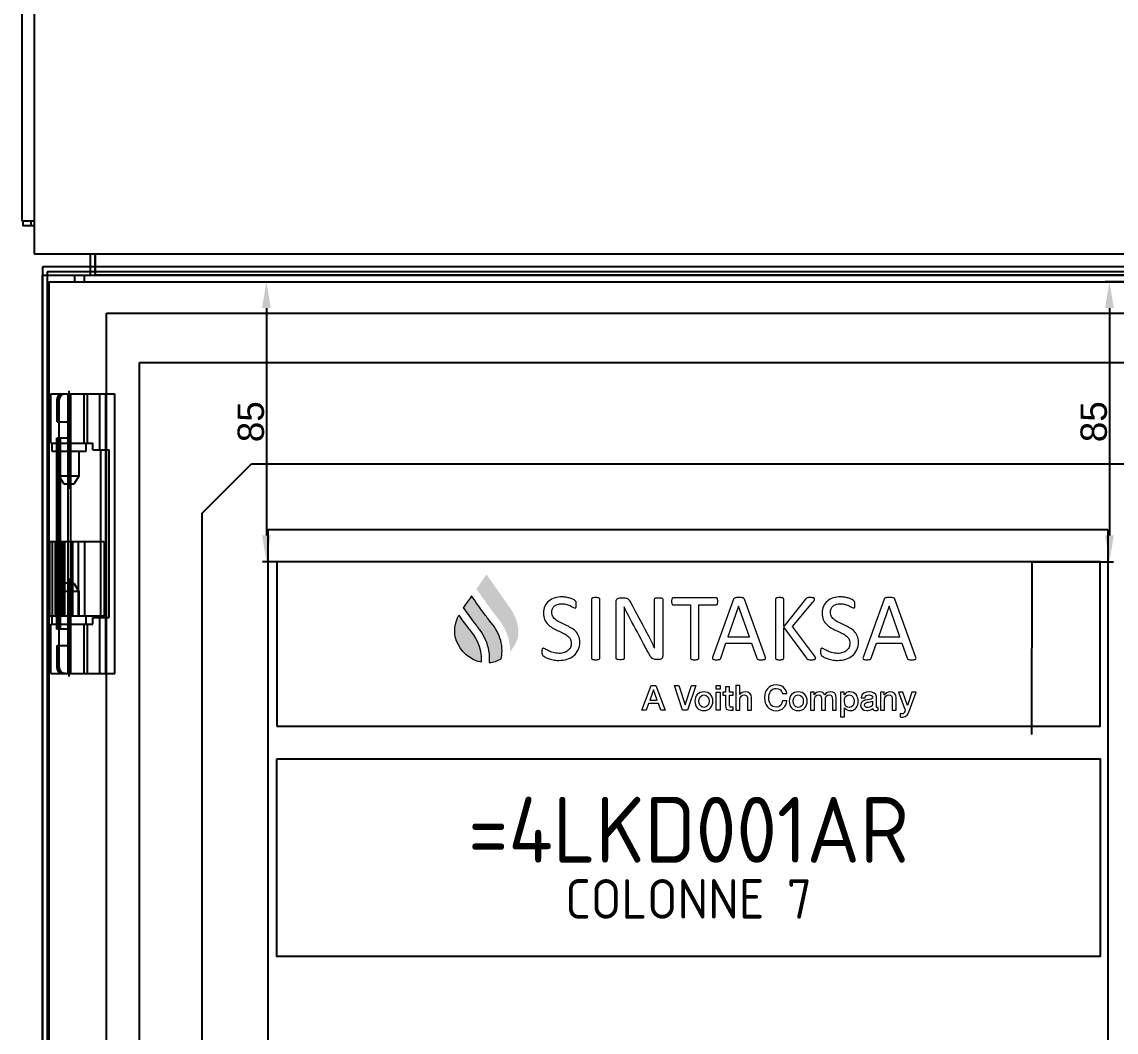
# Model space of a CAD drawing. Header units: millimetres. Extents: x 0 to 69574, y -5 to 41746.
# Drawn here: x 33973.3 to 34305.6, y 12531.6 to 12838.4 of the extents above; entities that cross this region are included whole.
import ezdxf

# ---------------------------------------------------------------- set-up
doc = ezdxf.new("R2010")
doc.units = ezdxf.units.MM
doc.set_wipeout_variables(frame=1)
doc.layers.add('! NO PLOT !', color=7, linetype='Continuous', true_color=0xff75dd, plot=False)
for name, color, linetype in [('000-PI-ORMAR', 2, 'Continuous'), ('AUT_7', 7, 'Continuous'), ('Layer 1', 7, 'Continuous')]:
    doc.layers.add(name, color=color, linetype=linetype)
doc.styles.add('PI0', font='isocpeur.ttf', dxfattribs={"width": 0.9})
doc.styles.get("Standard").update_dxf_attribs({"font": 'arial.ttf'})
doc.dimstyles.new('ISO-25-lb', dxfattribs={"dimtxt": 8, "dimasz": 8, "dimexe": 1.25, "dimexo": 0.625, "dimtad": 1, "dimtxsty": 'Standard', "dimcen": 5, "dimadec": 0, "dimazin": 0, "dimtfac": 1, "dimtmove": 0, "dimatfit": 3, "dimfxl": 1, "dimarcsym": 0})

# ---------------------------------------------------------------- blocks, each defined once
blk = doc.blocks.new('*D1210')
at = {"layer": '! NO PLOT !', "color": 0, "linetype": 'Continuous', "lineweight": -2, "ltscale": 0.25, "transparency": 16777216}
for p, q in [((34353.93, 12759.47), (34302.27, 12759.47)), ((34303.52, 12751.47), (34303.52, 12682.47)), ((34280.18, 12674.47), (34304.77, 12674.47))]:
    blk.add_line(p, q, dxfattribs=at)
at = {"layer": '! NO PLOT !', "color": 0, "ltscale": 0.25, "transparency": 16777216}
for points in [[(34302.19, 12751.47), (34304.86, 12751.47), (34303.52, 12759.47)], [(34302.19, 12682.47), (34304.86, 12682.47), (34303.52, 12674.47)]]:
    blk.add_solid(points, dxfattribs=at)
at = {"layer": 'Defpoints', "color": 0, "ltscale": 0.25, "transparency": 16777216}
for p in [(34354.56, 12759.47), (34279.56, 12674.47), (34303.52, 12674.47)]:
    blk.add_point(p, dxfattribs=at)
at = {"layer": '! NO PLOT !', "color": 0, "lineweight": 25, "ltscale": 0.25, "transparency": 16777216, "insert": (34298.81, 12716.97), "char_height": 8, "attachment_point": 5, "rotation": 90}
blk.add_mtext('85', dxfattribs=at)
blk = doc.blocks.new('*D1211')
at = {"layer": '! NO PLOT !', "color": 0, "linetype": 'Continuous', "lineweight": -2, "ltscale": 0.25, "transparency": 16777216}
for p, q in [((33997.18, 12759.47), (34048.85, 12759.47)), ((34047.6, 12751.47), (34047.6, 12682.47)), ((34070.93, 12674.47), (34046.35, 12674.47))]:
    blk.add_line(p, q, dxfattribs=at)
at = {"layer": '! NO PLOT !', "color": 0, "ltscale": 0.25, "transparency": 16777216}
for points in [[(34046.26, 12751.47), (34048.93, 12751.47), (34047.6, 12759.47)], [(34046.26, 12682.47), (34048.93, 12682.47), (34047.6, 12674.47)]]:
    blk.add_solid(points, dxfattribs=at)
at = {"layer": 'Defpoints', "color": 0, "ltscale": 0.25, "transparency": 16777216}
for p in [(33996.56, 12759.47), (34047.6, 12674.47), (34071.56, 12674.47)]:
    blk.add_point(p, dxfattribs=at)
at = {"layer": '! NO PLOT !', "color": 0, "lineweight": 25, "ltscale": 0.25, "transparency": 16777216, "insert": (34042.89, 12716.97), "char_height": 8, "attachment_point": 5, "rotation": 90}
blk.add_mtext('85', dxfattribs=at)
blk = doc.blocks.new('800mm krov_1')
at = {"layer": '000-PI-ORMAR'}
for p, q in [((42672.63, 9027.28), (42672.63, 8740.28)), ((42668.88, 9017.28), (42668.88, 8750.28)), ((42668.88, 8750.28), (42672.63, 8750.28)), ((42669.13, 8750.28), (42669.13, 8748.78)), ((42672.63, 8748.78), (42669.13, 8748.78)), ((42671.63, 8750.28), (42671.63, 8748.78)), ((42672.63, 8740.28), (43464.63, 8740.28)), ((42689.63, 8740.28), (42689.63, 8733.78)), ((42691.13, 8734.28), (42691.13, 8740.28)), ((42691.13, 8740.28), (42691.13, 8733.78)), ((42689.63, 8733.78), (42691.13, 8733.78)), ((43424.13, 8733.78), (42691.13, 8733.78))]:
    blk.add_line(p, q, dxfattribs=at)

msp = doc.modelspace()

# ---------------------------------------------------------------- linework, layer by layer
at = {"layer": '000-PI-ORMAR'}
for p, q in [((33991.821, 12763.973), (33979.571, 12763.973)), ((34359.321, 12763.973), (33991.821, 12763.973))]:
    msp.add_line(p, q, dxfattribs=at)

# ---------------------------------------------------------------- wipeouts: each hides what was drawn before it
msp.add_wipeout([(33977.099, 13054.973), (34769.099, 13054.973), (34769.099, 12767.973), (33977.099, 12767.973)])
msp.add_wipeout([(33981.071, 12761.473), (34371.559, 12761.473), (34371.071, 10778.973), (33981.059, 10776.973)]).dxf.layer = '000-PI-ORMAR'

# ---------------------------------------------------------------- next in the draw order: hatches: boundary and pattern name
at = {"true_color": 0x0063af}
h = msp.add_hatch(color=144, dxfattribs=at)
h.dxf.hatch_style = 1
h.paths.add_polyline_path([(34117.211, 12666.634), (34114.402, 12670.584, 0.0001639), (34111.346, 12666.202, 0.3444458), (34111.335, 12666.177, 0.0001087), (34112.144, 12665.051, 0.0062703), (34116.527, 12658.989, 0.0087089), (34117.25, 12658.057, -0.0195732), (34118.669, 12656.186, -0.0588841), (34120.595, 12652.625, -0.1007765), (34121.551, 12647.186, 0.0805623), (34123.619, 12650.468, 0.0737065), (34124.078, 12652.37, 0.055392), (34124.041, 12654.299, 0.070345), (34123.064, 12657.768, 0.03122), (34122.291, 12659.283), (34122.058, 12659.649, 0.0016872)])
h = msp.add_hatch(color=144, dxfattribs=at)
h.dxf.hatch_style = 1
h.paths.add_polyline_path([(34115.205, 12643.821, 0.1104096), (34118.855, 12644.972), (34119.026, 12646.016, 0.1335801), (34118.229, 12651.993, 0.0533925), (34116.708, 12654.741, 0.0177841), (34115.811, 12655.95), (34115.408, 12656.458, -0.0112383), (34113.372, 12659.168, 0.0006132), (34109.856, 12664.058, 0.0677796), (34109.716, 12663.865, 0.0011834), (34107.361, 12660.472, 0.0478512), (34107.461, 12660.327, 0.0008429), (34108.897, 12658.33, 0.0066904), (34110.439, 12656.241, -0.0062584), (34112.408, 12653.658, -0.0459109), (34114.021, 12650.814, -0.1290323)])
h = msp.add_hatch(color=144, dxfattribs=at)
h.dxf.hatch_style = 1
edge = h.paths.add_edge_path()
edge.add_spline(control_points=[(34105.307, 12650.305), (34106.645, 12647.276), (34109.339, 12644.592), (34112.769, 12643.94)], knot_values=[3, 3, 3, 3, 4, 4, 4, 4], degree=3, periodic=0)
edge.add_spline(control_points=[(34112.769, 12643.94), (34113.234, 12648.817), (34110.598, 12652.13), (34109.114, 12653.981)], knot_values=[4, 4, 4, 4, 5, 5, 5, 5], degree=3, periodic=0)
edge.add_spline(control_points=[(34109.114, 12653.981), (34109.114, 12653.981), (34108.922, 12654.222), (34108.922, 12654.222)], knot_values=[0.00001, 0.00001, 0.00001, 0.00001, 1, 1, 1, 1], degree=3, periodic=0)
edge.add_spline(control_points=[(34108.922, 12654.222), (34108.239, 12655.081), (34107.203, 12656.511), (34105.99, 12658.201)], knot_values=[1, 1, 1, 1, 2, 2, 2, 2], degree=3, periodic=0)
edge.add_spline(control_points=[(34105.99, 12658.201), (34105.03, 12656.179), (34104.116, 12652.993), (34105.307, 12650.305)], knot_values=[2, 2, 2, 2, 3, 3, 3, 3], degree=3, periodic=0)

# ---------------------------------------------------------------- next in the draw order: linework, layer by layer
at = {"layer": '! NO PLOT !'}
for p, q in [((33999.059, 12749.973), (34352.059, 12749.973)), ((33999.059, 10788.473), (33999.059, 12749.973)), ((34009.059, 12734.973), (34342.059, 12734.973)), ((34009.059, 10803.473), (34009.059, 12734.973)), ((34028.059, 12689.223), (34043.059, 12704.223)), ((34043.059, 12704.223), (34308.059, 12704.223)), ((34028.059, 10849.223), (34028.059, 12689.223)), ((34048.059, 12684.223), (34048.059, 10854.223)), ((34048.059, 12684.223), (34303.059, 12684.223)), ((34303.059, 12684.223), (34303.059, 10854.223))]:
    msp.add_line(p, q, dxfattribs=at)
at = {"layer": '! NO PLOT !', "ltscale": 0.25}
msp.add_line((34279.94, 12674.473), (34279.844, 12621.962), dxfattribs=at)
msp.add_lwpolyline([(34050.749, 12624.553), (34300.749, 12624.553), (34300.749, 12674.473), (34050.749, 12674.473)], close=True)
at = {"layer": '000-PI-ORMAR'}
for p, q in [((33979.571, 12763.973), (33979.571, 12761.473)), ((33979.559, 12761.473), (34371.559, 12761.473)), ((33979.559, 10776.973), (33979.559, 12761.473)), ((33979.559, 12761.473), (34371.559, 12761.473)), ((33979.559, 10776.973), (33979.559, 12761.473)), ((33979.571, 12761.473), (33979.571, 10776.973)), ((33981.071, 12762.473), (33981.071, 12761.473)), ((33991.821, 12762.473), (33981.071, 12762.473)), ((33981.071, 12761.473), (33981.071, 10776.973)), ((33989.309, 12761.473), (33989.309, 12759.473)), ((34359.321, 12762.473), (33991.821, 12762.473)), ((33992.309, 12759.473), (33992.309, 12761.473)), ((33981.559, 12759.473), (33981.559, 10778.973)), ((33981.559, 12759.473), (34369.559, 12759.473)), ((33982.116, 12710.473), (33982.116, 12725.473)), ((33982.116, 12725.473), (34001.558, 12725.473)), ((33987.447, 12640.473), (33987.447, 12725.473)), ((33987.666, 12696.623), (33987.666, 12726.323)), ((33987.666, 12710.473), (33987.666, 12725.473)), ((33988.194, 12640.473), (33988.194, 12725.473)), ((33992.302, 12710.473), (33992.302, 12725.473)), ((33993.216, 12725.473), (33993.216, 12710.473)), ((33996.977, 12708.473), (33996.977, 12725.473)), ((33998.87, 12640.473), (33998.87, 12725.473)), ((33999.075, 12708.473), (33999.075, 12725.473)), ((34001.558, 12640.473), (34001.558, 12725.473)), ((33984.041, 12716.973), (33984.041, 12723.473)), ((33984.688, 12723.473), (33984.041, 12723.473)), ((33984.688, 12642.473), (33984.688, 12723.473)), ((33984.041, 12716.973), (33988.194, 12716.973)), ((33984.683, 12648.973), (33984.683, 12716.973)), ((33982.116, 12710.473), (33994.88, 12710.473)), ((33982.566, 12707.973), (33982.566, 12710.473)), ((33983.959, 12653.973), (33983.959, 12711.973)), ((33988.194, 12711.973), (33983.959, 12711.973)), ((33984.393, 12653.973), (33984.393, 12711.973)), ((33985.112, 12653.973), (33985.112, 12711.973)), ((33992.766, 12710.473), (33992.766, 12707.973)), ((33994.88, 12708.473), (33994.88, 12710.473)), ((33992.766, 12707.973), (33982.566, 12707.973)), ((33984.716, 12700.484), (33984.716, 12707.973)), ((33990.616, 12707.973), (33990.616, 12700.484)), ((33994.88, 12708.473), (33999.804, 12708.473)), ((33997.342, 12657.473), (33997.342, 12708.473)), ((33999.804, 12657.473), (33999.804, 12708.473)), ((33990.616, 12700.484), (33984.716, 12700.484)), ((33986.166, 12697.973), (33984.716, 12700.484)), ((33990.616, 12700.484), (33989.166, 12697.973)), ((33989.166, 12697.973), (33986.166, 12697.973)), ((33998.359, 12680.473), (33981.559, 12680.473)), ((33981.76, 12680.473), (33981.76, 12657.973)), ((33982.516, 12680.473), (33982.516, 12657.973)), ((33983.519, 12657.973), (33983.519, 12680.473)), ((33983.64, 12680.473), (33983.64, 12657.973)), ((33984.396, 12680.473), (33984.396, 12657.973)), ((33985.519, 12680.473), (33985.519, 12657.973)), ((33985.88, 12680.473), (33985.88, 12657.973)), ((33986.237, 12680.473), (33986.237, 12657.973)), ((33988.38, 12680.473), (33988.38, 12657.973)), ((33988.737, 12680.473), (33988.737, 12657.973)), ((33990.409, 12680.473), (33990.409, 12657.973)), ((33992.409, 12680.473), (33992.409, 12657.973)), ((33998.359, 12680.473), (33998.359, 12657.973)), ((33984.716, 12665.461), (33986.166, 12667.973)), ((33989.166, 12667.973), (33986.166, 12667.973)), ((33987.666, 12639.623), (33987.666, 12669.323)), ((33989.166, 12667.973), (33990.616, 12665.461)), ((33984.716, 12657.973), (33984.716, 12665.461)), ((33990.616, 12665.461), (33984.716, 12665.461)), ((33990.616, 12665.461), (33990.616, 12657.973)), ((33998.359, 12657.973), (33981.559, 12657.973)), ((33982.566, 12655.473), (33982.566, 12657.973)), ((33992.766, 12657.973), (33992.766, 12655.473)), ((33994.88, 12655.473), (33994.88, 12657.473)), ((33994.88, 12657.473), (33999.804, 12657.473)), ((33996.977, 12640.473), (33996.977, 12657.473)), ((33999.075, 12640.473), (33999.075, 12657.473)), ((33982.116, 12640.473), (33982.116, 12655.473)), ((33982.116, 12655.473), (33994.88, 12655.473)), ((33988.194, 12653.973), (33983.959, 12653.973)), ((33987.666, 12640.473), (33987.666, 12655.473)), ((33992.302, 12640.473), (33992.302, 12655.473)), ((33993.216, 12655.473), (33993.216, 12640.473)), ((33984.041, 12648.973), (33988.194, 12648.973)), ((33984.041, 12642.473), (33984.041, 12648.973)), ((33984.688, 12642.473), (33984.041, 12642.473)), ((33982.116, 12640.473), (34001.558, 12640.473))]:
    msp.add_line(p, q, dxfattribs=at)
at = {"layer": '000-PI-ORMAR', "extrusion": (0, 0, -1)}
for centre, start_param, end_param in [((33985.972, 12723.473), 4.712389, 6.2831853), ((33986.619, 12723.473), 4.712389, 6.2831853), ((33985.972, 12642.473), 3.1415927, 4.712389), ((33986.619, 12642.473), 3.1415927, 4.712389)]:
    msp.add_ellipse(centre, major_axis=(0, 2), ratio=0.9659258, start_param=start_param, end_param=end_param, dxfattribs=at)
at = {"layer": 'AUT_7'}
msp.add_lwpolyline([(34050.749, 12614.553), (34300.749, 12614.553), (34300.749, 12554.553), (34050.749, 12554.553)], close=True, dxfattribs=at)
at = {"layer": 'Layer 1', "color": 144, "lineweight": 0, "true_color": 0x0063af}
msp.add_lwpolyline([(34115.408, 12656.458, -0.0112383), (34113.372, 12659.168, 0.0006132), (34109.856, 12664.058, 0.0677796), (34109.716, 12663.865, 0.0011834), (34107.361, 12660.472, 0.0478512), (34107.461, 12660.327, 0.0008429), (34108.897, 12658.33, 0.0066904), (34110.439, 12656.241, -0.0062584), (34112.408, 12653.658, -0.0459109), (34114.021, 12650.814, -0.1290323), (34115.205, 12643.821, 0.1104096), (34118.855, 12644.972), (34119.026, 12646.016, 0.1335801), (34118.229, 12651.993, 0.0533925), (34116.708, 12654.741, 0.0177841), (34115.811, 12655.95), (34115.408, 12656.458)], format="xyb", dxfattribs=at)
at = {"layer": 'Layer 1', "color": 8, "lineweight": 0, "true_color": 0x777777}
msp.add_lwpolyline([(34167.903, 12645.802, -0.1035306), (34167.811, 12645.316, -0.223171), (34167.154, 12644.777, -0.0624211), (34166.848, 12644.734, -0.0012931), (34165.928, 12644.734, -0.061201), (34165.274, 12644.819, -0.1130218), (34164.636, 12645.202, -0.0487154), (34164.227, 12645.679, -0.0254764), (34163.909, 12646.174, -0.0066886), (34161.869, 12649.967, -0.0023466), (34157.474, 12658.17, -0.0102917), (34156.201, 12660.729), (34156.202, 12660.141, -0.0052088), (34156.245, 12656.783, -0.0000251), (34156.246, 12645.147, -0.1260238), (34156.206, 12644.995, -0.1434189), (34156.085, 12644.862, -0.091373), (34155.861, 12644.776, -0.0469163), (34155.308, 12644.696, -0.0173475), (34154.778, 12644.693, -0.0657354), (34154.053, 12644.798, -0.1385706), (34153.838, 12644.929, -0.1341797), (34153.759, 12645.115, -0.0004176), (34153.757, 12662.423, -0.0895574), (34153.835, 12662.909, -0.1357099), (34154.072, 12663.237, -0.1623113), (34154.767, 12663.492, -0.0012781), (34156.131, 12663.491, -0.0456713), (34156.696, 12663.434, -0.1705051), (34157.574, 12662.906, -0.0361942), (34157.83, 12662.563, -0.0237687), (34158.188, 12661.952, 0.0004254), (34163.037, 12652.877, -0.0075938), (34165.452, 12648.161, -0.0040344), (34165.417, 12652.562, -0.0000156), (34165.417, 12663.079, -0.253568), (34165.575, 12663.356, -0.067602), (34165.799, 12663.455, -0.0470169), (34166.134, 12663.517, -0.0367928), (34167.11, 12663.524, -0.0403102), (34167.475, 12663.471, -0.0734576), (34167.712, 12663.378, -0.2458048), (34167.901, 12663.109, -0.0004177)], format="xyb", close=True, dxfattribs=at)
for points in [[(34190.961, 12661.007), (34190.947, 12661.007), (34187.721, 12651.675), (34194.233, 12651.675), (34190.961, 12661.007)], [(34236.629, 12661.007), (34236.614, 12661.007), (34233.391, 12651.675), (34239.9, 12651.675), (34236.629, 12661.007)], [(34164.429, 12636.864), (34165.821, 12636.864), (34168.693, 12629.403), (34167.291, 12629.403), (34166.593, 12631.377), (34163.614, 12631.377), (34162.915, 12629.403), (34161.566, 12629.403), (34164.429, 12636.864)], [(34163.969, 12632.37), (34166.247, 12632.37), (34165.13, 12635.578), (34165.099, 12635.578), (34163.969, 12632.37)], [(34171.459, 12636.864), (34172.818, 12636.864), (34174.69, 12630.96), (34174.71, 12630.96), (34176.622, 12636.864), (34177.948, 12636.864), (34175.398, 12629.403), (34173.948, 12629.403), (34171.459, 12636.864)], [(34184.173, 12636.864), (34185.364, 12636.864), (34185.364, 12635.735), (34184.173, 12635.735), (34184.173, 12636.864)], [(34184.173, 12634.803), (34185.364, 12634.803), (34185.364, 12629.402), (34184.173, 12629.402), (34184.173, 12634.803)]]:
    msp.add_lwpolyline(points, dxfattribs=at)
for points, knots in [([(34142.734, 12650.028), (34142.734, 12649.148), (34142.572, 12648.368), (34142.249, 12647.683), (34141.927, 12646.998), (34141.477, 12646.415), (34140.903, 12645.94), (34140.332, 12645.463), (34139.656, 12645.103), (34138.879, 12644.863), (34138.102, 12644.622), (34137.266, 12644.502), (34136.37, 12644.502), (34135.742, 12644.502), (34135.16, 12644.551), (34134.625, 12644.66), (34134.091, 12644.768), (34133.614, 12644.895), (34133.192, 12645.05), (34132.776, 12645.205), (34132.422, 12645.365), (34132.139, 12645.528), (34131.851, 12645.691), (34131.653, 12645.832), (34131.544, 12645.947), (34131.435, 12646.063), (34131.351, 12646.21), (34131.3, 12646.389), (34131.247, 12646.566), (34131.221, 12646.804), (34131.221, 12647.104), (34131.221, 12647.316), (34131.229, 12647.493), (34131.249, 12647.633), (34131.267, 12647.773), (34131.298, 12647.884), (34131.333, 12647.972), (34131.374, 12648.06), (34131.422, 12648.12), (34131.48, 12648.154), (34131.537, 12648.187), (34131.607, 12648.206), (34131.684, 12648.206), (34131.818, 12648.206), (34132.008, 12648.122), (34132.253, 12647.96), (34132.499, 12647.796), (34132.817, 12647.615), (34133.2, 12647.425), (34133.589, 12647.229), (34134.053, 12647.049), (34134.597, 12646.878), (34135.143, 12646.713), (34135.77, 12646.625), (34136.486, 12646.625), (34137.025, 12646.625), (34137.518, 12646.701), (34137.967, 12646.844), (34138.417, 12646.988), (34138.8, 12647.193), (34139.125, 12647.458), (34139.448, 12647.722), (34139.697, 12648.048), (34139.869, 12648.432), (34140.045, 12648.82), (34140.131, 12649.257), (34140.131, 12649.754), (34140.131, 12650.283), (34140.009, 12650.737), (34139.768, 12651.113), (34139.526, 12651.486), (34139.209, 12651.82), (34138.813, 12652.103), (34138.417, 12652.386), (34137.967, 12652.648), (34137.462, 12652.883), (34136.954, 12653.119), (34136.435, 12653.362), (34135.908, 12653.605), (34135.374, 12653.852), (34134.861, 12654.128), (34134.361, 12654.426), (34133.855, 12654.723), (34133.408, 12655.075), (34133.015, 12655.481), (34132.616, 12655.885), (34132.298, 12656.361), (34132.052, 12656.905), (34131.803, 12657.452), (34131.684, 12658.105), (34131.684, 12658.867), (34131.684, 12659.645), (34131.823, 12660.343), (34132.11, 12660.956), (34132.392, 12661.566), (34132.791, 12662.083), (34133.294, 12662.496), (34133.802, 12662.911), (34134.404, 12663.225), (34135.105, 12663.444), (34135.803, 12663.661), (34136.557, 12663.768), (34137.368, 12663.768), (34137.784, 12663.768), (34138.198, 12663.732), (34138.617, 12663.661), (34139.039, 12663.588), (34139.432, 12663.492), (34139.803, 12663.371), (34140.176, 12663.25), (34140.507, 12663.117), (34140.797, 12662.965), (34141.086, 12662.813), (34141.276, 12662.695), (34141.368, 12662.605), (34141.457, 12662.514), (34141.518, 12662.439), (34141.548, 12662.387), (34141.576, 12662.333), (34141.602, 12662.267), (34141.622, 12662.186), (34141.64, 12662.103), (34141.652, 12662.002), (34141.665, 12661.889), (34141.673, 12661.773), (34141.678, 12661.622), (34141.678, 12661.441), (34141.678, 12661.267), (34141.673, 12661.113), (34141.657, 12660.98), (34141.642, 12660.84), (34141.622, 12660.729), (34141.591, 12660.638), (34141.563, 12660.546), (34141.52, 12660.48), (34141.469, 12660.436), (34141.416, 12660.391), (34141.355, 12660.37), (34141.286, 12660.37), (34141.182, 12660.37), (34141.015, 12660.436), (34140.789, 12660.57), (34140.563, 12660.706), (34140.283, 12660.859), (34139.958, 12661.031), (34139.628, 12661.194), (34139.242, 12661.353), (34138.79, 12661.49), (34138.343, 12661.629), (34137.843, 12661.7), (34137.281, 12661.7), (34136.761, 12661.7), (34136.306, 12661.629), (34135.92, 12661.49), (34135.537, 12661.353), (34135.216, 12661.162), (34134.965, 12660.933), (34134.716, 12660.702), (34134.526, 12660.428), (34134.401, 12660.109), (34134.276, 12659.794), (34134.213, 12659.455), (34134.213, 12659.097), (34134.213, 12658.575), (34134.335, 12658.128), (34134.577, 12657.751), (34134.815, 12657.375), (34135.138, 12657.044), (34135.539, 12656.753), (34135.938, 12656.464), (34136.392, 12656.198), (34136.905, 12655.957), (34137.416, 12655.718), (34137.937, 12655.472), (34138.467, 12655.227), (34138.996, 12654.98), (34139.519, 12654.71), (34140.029, 12654.417), (34140.54, 12654.123), (34140.997, 12653.773), (34141.398, 12653.377), (34141.794, 12652.976), (34142.119, 12652.502), (34142.364, 12651.958), (34142.612, 12651.414), (34142.734, 12650.767), (34142.734, 12650.028)], [0, 0, 0, 0, 1, 1, 1, 2, 2, 2, 3, 3, 3, 4, 4, 4, 5, 5, 5, 6, 6, 6, 7, 7, 7, 8, 8, 8, 9, 9, 9, 10, 10, 10, 11, 11, 11, 12, 12, 12, 13, 13, 13, 14, 14, 14, 15, 15, 15, 16, 16, 16, 17, 17, 17, 18, 18, 18, 19, 19, 19, 20, 20, 20, 21, 21, 21, 22, 22, 22, 23, 23, 23, 24, 24, 24, 25, 25, 25, 26, 26, 26, 27, 27, 27, 28, 28, 28, 29, 29, 29, 30, 30, 30, 31, 31, 31, 32, 32, 32, 33, 33, 33, 34, 34, 34, 35, 35, 35, 36, 36, 36, 37, 37, 37, 38, 38, 38, 39, 39, 39, 40, 40, 40, 41, 41, 41, 42, 42, 42, 43, 43, 43, 44, 44, 44, 45, 45, 45, 46, 46, 46, 47, 47, 47, 48, 48, 48, 49, 49, 49, 50, 50, 50, 51, 51, 51, 52, 52, 52, 53, 53, 53, 54, 54, 54, 55, 55, 55, 56, 56, 56, 57, 57, 57, 58, 58, 58, 59, 59, 59, 60, 60, 60, 61, 61, 61, 62, 62, 62, 62]), ([(34148.781, 12645.15), (34148.781, 12645.076), (34148.764, 12645.007), (34148.723, 12644.947), (34148.685, 12644.892), (34148.619, 12644.846), (34148.52, 12644.81), (34148.421, 12644.778), (34148.296, 12644.749), (34148.136, 12644.725), (34147.979, 12644.699), (34147.778, 12644.69), (34147.537, 12644.69), (34147.306, 12644.69), (34147.108, 12644.699), (34146.945, 12644.725), (34146.777, 12644.749), (34146.651, 12644.778), (34146.554, 12644.81), (34146.455, 12644.846), (34146.389, 12644.892), (34146.351, 12644.947), (34146.312, 12645.007), (34146.295, 12645.076), (34146.295, 12645.15), (34146.295, 12645.15), (34146.295, 12663.117), (34146.295, 12663.117), (34146.295, 12663.195), (34146.312, 12663.264), (34146.356, 12663.32), (34146.402, 12663.376), (34146.473, 12663.424), (34146.577, 12663.456), (34146.676, 12663.492), (34146.805, 12663.519), (34146.965, 12663.543), (34147.125, 12663.569), (34147.316, 12663.58), (34147.537, 12663.58), (34147.778, 12663.58), (34147.979, 12663.569), (34148.136, 12663.543), (34148.296, 12663.519), (34148.421, 12663.492), (34148.52, 12663.456), (34148.619, 12663.424), (34148.685, 12663.376), (34148.723, 12663.32), (34148.764, 12663.264), (34148.781, 12663.195), (34148.781, 12663.117), (34148.781, 12663.117), (34148.781, 12645.15), (34148.781, 12645.15)], [0, 0, 0, 0, 1, 1, 1, 2, 2, 2, 3, 3, 3, 4, 4, 4, 5, 5, 5, 6, 6, 6, 7, 7, 7, 8, 8, 8, 9, 9, 9, 10, 10, 10, 11, 11, 11, 12, 12, 12, 13, 13, 13, 14, 14, 14, 15, 15, 15, 16, 16, 16, 17, 17, 17, 18, 18, 18, 18]), ([(34184.612, 12662.422), (34184.612, 12662.239), (34184.602, 12662.083), (34184.582, 12661.944), (34184.561, 12661.814), (34184.533, 12661.706), (34184.488, 12661.618), (34184.445, 12661.537), (34184.392, 12661.479), (34184.33, 12661.441), (34184.269, 12661.403), (34184.196, 12661.383), (34184.117, 12661.383), (34184.117, 12661.383), (34178.857, 12661.383), (34178.857, 12661.383), (34178.857, 12661.383), (34178.857, 12645.15), (34178.857, 12645.15), (34178.857, 12645.076), (34178.835, 12645.007), (34178.799, 12644.947), (34178.756, 12644.892), (34178.69, 12644.846), (34178.593, 12644.81), (34178.496, 12644.778), (34178.367, 12644.749), (34178.21, 12644.725), (34178.049, 12644.699), (34177.849, 12644.69), (34177.61, 12644.69), (34177.377, 12644.69), (34177.181, 12644.699), (34177.016, 12644.725), (34176.854, 12644.749), (34176.724, 12644.778), (34176.627, 12644.81), (34176.531, 12644.846), (34176.462, 12644.892), (34176.424, 12644.947), (34176.387, 12645.007), (34176.367, 12645.076), (34176.367, 12645.15), (34176.367, 12645.15), (34176.367, 12661.383), (34176.367, 12661.383), (34176.367, 12661.383), (34171.101, 12661.383), (34171.101, 12661.383), (34171.022, 12661.383), (34170.956, 12661.403), (34170.892, 12661.441), (34170.829, 12661.479), (34170.778, 12661.537), (34170.74, 12661.618), (34170.699, 12661.706), (34170.669, 12661.814), (34170.649, 12661.944), (34170.621, 12662.083), (34170.608, 12662.239), (34170.608, 12662.422), (34170.608, 12662.606), (34170.621, 12662.765), (34170.649, 12662.911), (34170.669, 12663.047), (34170.699, 12663.162), (34170.74, 12663.25), (34170.778, 12663.334), (34170.829, 12663.399), (34170.892, 12663.433), (34170.956, 12663.474), (34171.022, 12663.493), (34171.101, 12663.493), (34171.101, 12663.493), (34184.117, 12663.493), (34184.117, 12663.493), (34184.196, 12663.493), (34184.269, 12663.474), (34184.33, 12663.433), (34184.392, 12663.399), (34184.445, 12663.334), (34184.488, 12663.25), (34184.533, 12663.162), (34184.561, 12663.047), (34184.582, 12662.911), (34184.602, 12662.765), (34184.612, 12662.606), (34184.612, 12662.422)], [0, 0, 0, 0, 1, 1, 1, 2, 2, 2, 3, 3, 3, 4, 4, 4, 5, 5, 5, 6, 6, 6, 7, 7, 7, 8, 8, 8, 9, 9, 9, 10, 10, 10, 11, 11, 11, 12, 12, 12, 13, 13, 13, 14, 14, 14, 15, 15, 15, 16, 16, 16, 17, 17, 17, 18, 18, 18, 19, 19, 19, 20, 20, 20, 21, 21, 21, 22, 22, 22, 23, 23, 23, 24, 24, 24, 25, 25, 25, 26, 26, 26, 27, 27, 27, 28, 28, 28, 29, 29, 29, 29]), ([(34199.018, 12645.657), (34199.096, 12645.446), (34199.135, 12645.275), (34199.142, 12645.142), (34199.147, 12645.014), (34199.109, 12644.913), (34199.033, 12644.847), (34198.957, 12644.78), (34198.83, 12644.738), (34198.65, 12644.72), (34198.469, 12644.699), (34198.234, 12644.69), (34197.933, 12644.69), (34197.636, 12644.69), (34197.398, 12644.696), (34197.217, 12644.709), (34197.039, 12644.725), (34196.905, 12644.749), (34196.811, 12644.783), (34196.722, 12644.817), (34196.654, 12644.863), (34196.613, 12644.919), (34196.567, 12644.979), (34196.526, 12645.05), (34196.489, 12645.138), (34196.489, 12645.138), (34194.881, 12649.694), (34194.881, 12649.694), (34194.881, 12649.694), (34187.099, 12649.694), (34187.099, 12649.694), (34187.099, 12649.694), (34185.565, 12645.197), (34185.565, 12645.197), (34185.536, 12645.109), (34185.499, 12645.034), (34185.451, 12644.972), (34185.404, 12644.907), (34185.331, 12644.852), (34185.24, 12644.81), (34185.148, 12644.768), (34185.016, 12644.738), (34184.851, 12644.72), (34184.681, 12644.699), (34184.463, 12644.69), (34184.19, 12644.69), (34183.914, 12644.69), (34183.683, 12644.699), (34183.505, 12644.725), (34183.328, 12644.749), (34183.2, 12644.795), (34183.129, 12644.863), (34183.055, 12644.929), (34183.02, 12645.03), (34183.027, 12645.159), (34183.032, 12645.286), (34183.076, 12645.461), (34183.149, 12645.673), (34183.149, 12645.673), (34189.427, 12663.061), (34189.427, 12663.061), (34189.466, 12663.165), (34189.517, 12663.255), (34189.58, 12663.321), (34189.644, 12663.388), (34189.735, 12663.442), (34189.855, 12663.479), (34189.976, 12663.519), (34190.132, 12663.543), (34190.317, 12663.556), (34190.507, 12663.571), (34190.746, 12663.581), (34191.033, 12663.581), (34191.342, 12663.581), (34191.597, 12663.571), (34191.8, 12663.556), (34192.003, 12663.543), (34192.166, 12663.519), (34192.292, 12663.479), (34192.42, 12663.442), (34192.513, 12663.384), (34192.582, 12663.311), (34192.65, 12663.238), (34192.704, 12663.151), (34192.74, 12663.044), (34192.74, 12663.044), (34199.018, 12645.657), (34199.018, 12645.657)], [0, 0, 0, 0, 1, 1, 1, 2, 2, 2, 3, 3, 3, 4, 4, 4, 5, 5, 5, 6, 6, 6, 7, 7, 7, 8, 8, 8, 9, 9, 9, 10, 10, 10, 11, 11, 11, 12, 12, 12, 13, 13, 13, 14, 14, 14, 15, 15, 15, 16, 16, 16, 17, 17, 17, 18, 18, 18, 19, 19, 19, 20, 20, 20, 21, 21, 21, 22, 22, 22, 23, 23, 23, 24, 24, 24, 25, 25, 25, 26, 26, 26, 27, 27, 27, 28, 28, 28, 29, 29, 29, 29]), ([(34214.353, 12645.179), (34214.353, 12645.103), (34214.335, 12645.034), (34214.305, 12644.972), (34214.269, 12644.905), (34214.203, 12644.856), (34214.107, 12644.818), (34214.01, 12644.78), (34213.881, 12644.749), (34213.718, 12644.725), (34213.553, 12644.699), (34213.34, 12644.69), (34213.078, 12644.69), (34212.743, 12644.69), (34212.468, 12644.702), (34212.255, 12644.731), (34212.042, 12644.76), (34211.884, 12644.813), (34211.778, 12644.892), (34211.674, 12644.969), (34211.585, 12645.054), (34211.516, 12645.15), (34211.516, 12645.15), (34204.631, 12654.511), (34204.631, 12654.511), (34204.631, 12654.511), (34204.631, 12645.15), (34204.631, 12645.15), (34204.631, 12645.082), (34204.611, 12645.02), (34204.575, 12644.957), (34204.534, 12644.892), (34204.466, 12644.846), (34204.372, 12644.81), (34204.275, 12644.778), (34204.148, 12644.749), (34203.988, 12644.725), (34203.828, 12644.699), (34203.627, 12644.69), (34203.386, 12644.69), (34203.157, 12644.69), (34202.96, 12644.699), (34202.795, 12644.725), (34202.63, 12644.749), (34202.5, 12644.778), (34202.401, 12644.81), (34202.307, 12644.846), (34202.241, 12644.892), (34202.2, 12644.957), (34202.162, 12645.02), (34202.144, 12645.082), (34202.144, 12645.15), (34202.144, 12645.15), (34202.144, 12663.117), (34202.144, 12663.117), (34202.144, 12663.195), (34202.162, 12663.264), (34202.2, 12663.32), (34202.241, 12663.379), (34202.307, 12663.424), (34202.401, 12663.456), (34202.5, 12663.492), (34202.63, 12663.519), (34202.795, 12663.544), (34202.96, 12663.566), (34203.157, 12663.581), (34203.386, 12663.581), (34203.627, 12663.581), (34203.828, 12663.566), (34203.988, 12663.544), (34204.148, 12663.519), (34204.275, 12663.492), (34204.372, 12663.456), (34204.466, 12663.424), (34204.534, 12663.379), (34204.575, 12663.32), (34204.611, 12663.264), (34204.631, 12663.195), (34204.631, 12663.117), (34204.631, 12663.117), (34204.631, 12654.8), (34204.631, 12654.8), (34204.631, 12654.8), (34211.257, 12663.117), (34211.257, 12663.117), (34211.316, 12663.205), (34211.382, 12663.276), (34211.46, 12663.334), (34211.537, 12663.394), (34211.633, 12663.437), (34211.742, 12663.472), (34211.852, 12663.507), (34211.986, 12663.534), (34212.145, 12663.55), (34212.306, 12663.571), (34212.512, 12663.581), (34212.763, 12663.581), (34213.012, 12663.581), (34213.215, 12663.566), (34213.37, 12663.544), (34213.523, 12663.519), (34213.647, 12663.489), (34213.738, 12663.451), (34213.83, 12663.413), (34213.891, 12663.365), (34213.926, 12663.304), (34213.959, 12663.25), (34213.974, 12663.182), (34213.974, 12663.117), (34213.974, 12662.991), (34213.944, 12662.869), (34213.883, 12662.741), (34213.82, 12662.614), (34213.7, 12662.44), (34213.528, 12662.22), (34213.528, 12662.22), (34207.32, 12654.8), (34207.32, 12654.8), (34207.32, 12654.8), (34214.002, 12645.92), (34214.002, 12645.92), (34214.17, 12645.667), (34214.269, 12645.497), (34214.305, 12645.408), (34214.335, 12645.312), (34214.353, 12645.237), (34214.353, 12645.179)], [0, 0, 0, 0, 1, 1, 1, 2, 2, 2, 3, 3, 3, 4, 4, 4, 5, 5, 5, 6, 6, 6, 7, 7, 7, 8, 8, 8, 9, 9, 9, 10, 10, 10, 11, 11, 11, 12, 12, 12, 13, 13, 13, 14, 14, 14, 15, 15, 15, 16, 16, 16, 17, 17, 17, 18, 18, 18, 19, 19, 19, 20, 20, 20, 21, 21, 21, 22, 22, 22, 23, 23, 23, 24, 24, 24, 25, 25, 25, 26, 26, 26, 27, 27, 27, 28, 28, 28, 29, 29, 29, 30, 30, 30, 31, 31, 31, 32, 32, 32, 33, 33, 33, 34, 34, 34, 35, 35, 35, 36, 36, 36, 37, 37, 37, 38, 38, 38, 39, 39, 39, 40, 40, 40, 41, 41, 41, 42, 42, 42, 42]), ([(34227.329, 12650.028), (34227.329, 12649.148), (34227.166, 12648.368), (34226.844, 12647.683), (34226.521, 12646.998), (34226.069, 12646.415), (34225.495, 12645.94), (34224.923, 12645.463), (34224.248, 12645.103), (34223.473, 12644.863), (34222.696, 12644.622), (34221.861, 12644.502), (34220.964, 12644.502), (34220.336, 12644.502), (34219.755, 12644.551), (34219.219, 12644.66), (34218.686, 12644.768), (34218.206, 12644.895), (34217.789, 12645.05), (34217.371, 12645.205), (34217.02, 12645.365), (34216.733, 12645.528), (34216.448, 12645.691), (34216.25, 12645.832), (34216.139, 12645.947), (34216.029, 12646.063), (34215.943, 12646.21), (34215.892, 12646.389), (34215.839, 12646.566), (34215.814, 12646.804), (34215.814, 12647.104), (34215.814, 12647.316), (34215.823, 12647.493), (34215.841, 12647.633), (34215.862, 12647.773), (34215.89, 12647.884), (34215.93, 12647.972), (34215.971, 12648.06), (34216.015, 12648.12), (34216.075, 12648.154), (34216.133, 12648.187), (34216.202, 12648.206), (34216.278, 12648.206), (34216.41, 12648.206), (34216.601, 12648.122), (34216.849, 12647.96), (34217.094, 12647.796), (34217.408, 12647.615), (34217.797, 12647.425), (34218.183, 12647.229), (34218.645, 12647.049), (34219.191, 12646.878), (34219.737, 12646.713), (34220.364, 12646.625), (34221.079, 12646.625), (34221.619, 12646.625), (34222.115, 12646.701), (34222.561, 12646.844), (34223.009, 12646.988), (34223.395, 12647.193), (34223.717, 12647.458), (34224.042, 12647.722), (34224.288, 12648.048), (34224.464, 12648.432), (34224.637, 12648.82), (34224.726, 12649.257), (34224.726, 12649.754), (34224.726, 12650.283), (34224.604, 12650.737), (34224.362, 12651.113), (34224.119, 12651.486), (34223.803, 12651.82), (34223.407, 12652.103), (34223.011, 12652.386), (34222.561, 12652.648), (34222.056, 12652.883), (34221.551, 12653.119), (34221.03, 12653.362), (34220.501, 12653.605), (34219.971, 12653.852), (34219.453, 12654.128), (34218.955, 12654.426), (34218.452, 12654.723), (34218.003, 12655.075), (34217.607, 12655.481), (34217.213, 12655.885), (34216.893, 12656.361), (34216.644, 12656.905), (34216.4, 12657.452), (34216.278, 12658.105), (34216.278, 12658.867), (34216.278, 12659.645), (34216.42, 12660.343), (34216.703, 12660.956), (34216.986, 12661.566), (34217.383, 12662.083), (34217.889, 12662.496), (34218.396, 12662.911), (34219.001, 12663.225), (34219.696, 12663.444), (34220.398, 12663.661), (34221.155, 12663.768), (34221.963, 12663.768), (34222.377, 12663.768), (34222.793, 12663.732), (34223.211, 12663.661), (34223.631, 12663.588), (34224.027, 12663.492), (34224.398, 12663.371), (34224.768, 12663.25), (34225.102, 12663.117), (34225.391, 12662.965), (34225.678, 12662.813), (34225.871, 12662.695), (34225.96, 12662.605), (34226.054, 12662.514), (34226.114, 12662.439), (34226.142, 12662.387), (34226.17, 12662.333), (34226.195, 12662.267), (34226.214, 12662.186), (34226.234, 12662.103), (34226.247, 12662.002), (34226.259, 12661.889), (34226.267, 12661.773), (34226.272, 12661.622), (34226.272, 12661.441), (34226.272, 12661.267), (34226.264, 12661.113), (34226.252, 12660.98), (34226.236, 12660.84), (34226.214, 12660.729), (34226.185, 12660.638), (34226.158, 12660.546), (34226.114, 12660.48), (34226.062, 12660.436), (34226.008, 12660.391), (34225.949, 12660.37), (34225.881, 12660.37), (34225.775, 12660.37), (34225.61, 12660.436), (34225.381, 12660.57), (34225.157, 12660.706), (34224.878, 12660.859), (34224.55, 12661.031), (34224.223, 12661.194), (34223.836, 12661.353), (34223.389, 12661.49), (34222.937, 12661.629), (34222.434, 12661.7), (34221.873, 12661.7), (34221.353, 12661.7), (34220.9, 12661.629), (34220.515, 12661.49), (34220.128, 12661.353), (34219.811, 12661.162), (34219.559, 12660.933), (34219.31, 12660.702), (34219.12, 12660.428), (34218.998, 12660.109), (34218.869, 12659.794), (34218.808, 12659.455), (34218.808, 12659.097), (34218.808, 12658.575), (34218.927, 12658.128), (34219.169, 12657.751), (34219.412, 12657.375), (34219.73, 12657.044), (34220.131, 12656.753), (34220.532, 12656.464), (34220.987, 12656.198), (34221.497, 12655.957), (34222.008, 12655.718), (34222.531, 12655.472), (34223.062, 12655.227), (34223.593, 12654.98), (34224.113, 12654.71), (34224.623, 12654.417), (34225.134, 12654.123), (34225.591, 12653.773), (34225.99, 12653.377), (34226.389, 12652.976), (34226.714, 12652.502), (34226.96, 12651.958), (34227.204, 12651.414), (34227.329, 12650.767), (34227.329, 12650.028)], [0, 0, 0, 0, 1, 1, 1, 2, 2, 2, 3, 3, 3, 4, 4, 4, 5, 5, 5, 6, 6, 6, 7, 7, 7, 8, 8, 8, 9, 9, 9, 10, 10, 10, 11, 11, 11, 12, 12, 12, 13, 13, 13, 14, 14, 14, 15, 15, 15, 16, 16, 16, 17, 17, 17, 18, 18, 18, 19, 19, 19, 20, 20, 20, 21, 21, 21, 22, 22, 22, 23, 23, 23, 24, 24, 24, 25, 25, 25, 26, 26, 26, 27, 27, 27, 28, 28, 28, 29, 29, 29, 30, 30, 30, 31, 31, 31, 32, 32, 32, 33, 33, 33, 34, 34, 34, 35, 35, 35, 36, 36, 36, 37, 37, 37, 38, 38, 38, 39, 39, 39, 40, 40, 40, 41, 41, 41, 42, 42, 42, 43, 43, 43, 44, 44, 44, 45, 45, 45, 46, 46, 46, 47, 47, 47, 48, 48, 48, 49, 49, 49, 50, 50, 50, 51, 51, 51, 52, 52, 52, 53, 53, 53, 54, 54, 54, 55, 55, 55, 56, 56, 56, 57, 57, 57, 58, 58, 58, 59, 59, 59, 60, 60, 60, 61, 61, 61, 62, 62, 62, 62]), ([(34244.69, 12645.657), (34244.764, 12645.446), (34244.805, 12645.275), (34244.81, 12645.142), (34244.818, 12645.014), (34244.779, 12644.913), (34244.703, 12644.847), (34244.624, 12644.78), (34244.498, 12644.738), (34244.32, 12644.72), (34244.142, 12644.699), (34243.9, 12644.69), (34243.601, 12644.69), (34243.304, 12644.69), (34243.065, 12644.696), (34242.887, 12644.709), (34242.707, 12644.725), (34242.572, 12644.749), (34242.483, 12644.783), (34242.389, 12644.817), (34242.321, 12644.863), (34242.278, 12644.919), (34242.237, 12644.979), (34242.194, 12645.05), (34242.156, 12645.138), (34242.156, 12645.138), (34240.548, 12649.694), (34240.548, 12649.694), (34240.548, 12649.694), (34232.769, 12649.694), (34232.769, 12649.694), (34232.769, 12649.694), (34231.232, 12645.197), (34231.232, 12645.197), (34231.204, 12645.109), (34231.166, 12645.034), (34231.118, 12644.972), (34231.067, 12644.907), (34231.001, 12644.852), (34230.907, 12644.81), (34230.816, 12644.768), (34230.686, 12644.738), (34230.516, 12644.72), (34230.348, 12644.699), (34230.13, 12644.69), (34229.861, 12644.69), (34229.579, 12644.69), (34229.35, 12644.699), (34229.175, 12644.725), (34228.995, 12644.749), (34228.871, 12644.795), (34228.797, 12644.863), (34228.726, 12644.929), (34228.69, 12645.03), (34228.695, 12645.159), (34228.7, 12645.286), (34228.74, 12645.461), (34228.817, 12645.673), (34228.817, 12645.673), (34235.098, 12663.061), (34235.098, 12663.061), (34235.133, 12663.165), (34235.184, 12663.255), (34235.248, 12663.321), (34235.311, 12663.388), (34235.403, 12663.442), (34235.522, 12663.479), (34235.644, 12663.519), (34235.796, 12663.543), (34235.989, 12663.556), (34236.172, 12663.571), (34236.413, 12663.581), (34236.702, 12663.581), (34237.013, 12663.581), (34237.264, 12663.571), (34237.47, 12663.556), (34237.673, 12663.543), (34237.836, 12663.519), (34237.963, 12663.479), (34238.087, 12663.442), (34238.183, 12663.384), (34238.25, 12663.311), (34238.316, 12663.238), (34238.369, 12663.151), (34238.407, 12663.044), (34238.407, 12663.044), (34244.69, 12645.657), (34244.69, 12645.657)], [0, 0, 0, 0, 1, 1, 1, 2, 2, 2, 3, 3, 3, 4, 4, 4, 5, 5, 5, 6, 6, 6, 7, 7, 7, 8, 8, 8, 9, 9, 9, 10, 10, 10, 11, 11, 11, 12, 12, 12, 13, 13, 13, 14, 14, 14, 15, 15, 15, 16, 16, 16, 17, 17, 17, 18, 18, 18, 19, 19, 19, 20, 20, 20, 21, 21, 21, 22, 22, 22, 23, 23, 23, 24, 24, 24, 25, 25, 25, 26, 26, 26, 27, 27, 27, 28, 28, 28, 29, 29, 29, 29]), ([(34177.697, 12632.109), (34177.697, 12633.76), (34178.69, 12634.949), (34180.425, 12634.949), (34182.159, 12634.949), (34183.152, 12633.76), (34183.152, 12632.109), (34183.152, 12630.448), (34182.159, 12629.255), (34180.425, 12629.255), (34178.69, 12629.255), (34177.697, 12630.448), (34177.697, 12632.109)], [0, 0, 0, 0, 1, 1, 1, 2, 2, 2, 3, 3, 3, 4, 4, 4, 4]), ([(34181.959, 12632.109), (34181.959, 12633.038), (34181.491, 12634.011), (34180.425, 12634.011), (34179.358, 12634.011), (34178.888, 12633.038), (34178.888, 12632.109), (34178.888, 12631.168), (34179.358, 12630.197), (34180.425, 12630.197), (34181.491, 12630.197), (34181.959, 12631.168), (34181.959, 12632.109)], [0, 0, 0, 0, 1, 1, 1, 2, 2, 2, 3, 3, 3, 4, 4, 4, 4]), ([(34186.116, 12634.803), (34186.116, 12634.803), (34187.015, 12634.803), (34187.015, 12634.803), (34187.015, 12634.803), (34187.015, 12636.424), (34187.015, 12636.424), (34187.015, 12636.424), (34188.206, 12636.424), (34188.206, 12636.424), (34188.206, 12636.424), (34188.206, 12634.803), (34188.206, 12634.803), (34188.206, 12634.803), (34189.283, 12634.803), (34189.283, 12634.803), (34189.283, 12634.803), (34189.283, 12633.915), (34189.283, 12633.915), (34189.283, 12633.915), (34188.206, 12633.915), (34188.206, 12633.915), (34188.206, 12633.915), (34188.206, 12631.034), (34188.206, 12631.034), (34188.206, 12630.541), (34188.246, 12630.291), (34188.78, 12630.291), (34188.948, 12630.291), (34189.115, 12630.291), (34189.283, 12630.332), (34189.283, 12630.332), (34189.283, 12629.413), (34189.283, 12629.413), (34189.022, 12629.393), (34188.77, 12629.351), (34188.508, 12629.351), (34187.266, 12629.351), (34187.035, 12629.831), (34187.015, 12630.73), (34187.015, 12630.73), (34187.015, 12633.915), (34187.015, 12633.915), (34187.015, 12633.915), (34186.116, 12633.915), (34186.116, 12633.915), (34186.116, 12633.915), (34186.116, 12634.803), (34186.116, 12634.803)], [0, 0, 0, 0, 1, 1, 1, 2, 2, 2, 3, 3, 3, 4, 4, 4, 5, 5, 5, 6, 6, 6, 7, 7, 7, 8, 8, 8, 9, 9, 9, 10, 10, 10, 11, 11, 11, 12, 12, 12, 13, 13, 13, 14, 14, 14, 15, 15, 15, 16, 16, 16, 16]), ([(34190.139, 12636.864), (34190.139, 12636.864), (34191.33, 12636.864), (34191.33, 12636.864), (34191.33, 12636.864), (34191.33, 12634.094), (34191.33, 12634.094), (34191.33, 12634.094), (34191.35, 12634.094), (34191.35, 12634.094), (34191.642, 12634.585), (34192.26, 12634.949), (34192.97, 12634.949), (34194.141, 12634.949), (34194.883, 12634.324), (34194.883, 12633.112), (34194.883, 12633.112), (34194.883, 12629.403), (34194.883, 12629.403), (34194.883, 12629.403), (34193.691, 12629.403), (34193.691, 12629.403), (34193.691, 12629.403), (34193.691, 12632.797), (34193.691, 12632.797), (34193.67, 12633.645), (34193.337, 12634.011), (34192.635, 12634.011), (34191.841, 12634.011), (34191.33, 12633.383), (34191.33, 12632.59), (34191.33, 12632.59), (34191.33, 12629.403), (34191.33, 12629.403), (34191.33, 12629.403), (34190.139, 12629.403), (34190.139, 12629.403), (34190.139, 12629.403), (34190.139, 12636.864), (34190.139, 12636.864)], [0, 0, 0, 0, 1, 1, 1, 2, 2, 2, 3, 3, 3, 4, 4, 4, 5, 5, 5, 6, 6, 6, 7, 7, 7, 8, 8, 8, 9, 9, 9, 10, 10, 10, 11, 11, 11, 12, 12, 12, 13, 13, 13, 13]), ([(34204.242, 12634.492), (34204.024, 12635.348), (34203.47, 12635.975), (34202.383, 12635.975), (34200.783, 12635.975), (34200.115, 12634.564), (34200.115, 12633.133), (34200.115, 12631.702), (34200.783, 12630.291), (34202.383, 12630.291), (34203.541, 12630.291), (34204.179, 12631.159), (34204.285, 12632.246), (34204.285, 12632.246), (34205.561, 12632.246), (34205.561, 12632.246), (34205.453, 12630.457), (34204.191, 12629.223), (34202.383, 12629.223), (34200.148, 12629.223), (34198.81, 12631.001), (34198.81, 12633.133), (34198.81, 12635.264), (34200.148, 12637.041), (34202.383, 12637.041), (34204.065, 12637.03), (34205.393, 12636.1), (34205.548, 12634.492), (34205.548, 12634.492), (34204.242, 12634.492), (34204.242, 12634.492)], [0, 0, 0, 0, 1, 1, 1, 2, 2, 2, 3, 3, 3, 4, 4, 4, 5, 5, 5, 6, 6, 6, 7, 7, 7, 8, 8, 8, 9, 9, 9, 10, 10, 10, 10]), ([(34206.33, 12632.109), (34206.33, 12633.76), (34207.323, 12634.949), (34209.058, 12634.949), (34210.792, 12634.949), (34211.785, 12633.76), (34211.785, 12632.109), (34211.785, 12630.448), (34210.792, 12629.255), (34209.058, 12629.255), (34207.323, 12629.255), (34206.33, 12630.448), (34206.33, 12632.109)], [0, 0, 0, 0, 1, 1, 1, 2, 2, 2, 3, 3, 3, 4, 4, 4, 4]), ([(34210.595, 12632.109), (34210.595, 12633.038), (34210.125, 12634.011), (34209.058, 12634.011), (34207.994, 12634.011), (34207.521, 12633.038), (34207.521, 12632.109), (34207.521, 12631.168), (34207.994, 12630.197), (34209.058, 12630.197), (34210.125, 12630.197), (34210.595, 12631.168), (34210.595, 12632.109)], [0, 0, 0, 0, 1, 1, 1, 2, 2, 2, 3, 3, 3, 4, 4, 4, 4]), ([(34212.776, 12634.803), (34212.776, 12634.803), (34213.906, 12634.803), (34213.906, 12634.803), (34213.906, 12634.803), (34213.906, 12634.052), (34213.906, 12634.052), (34213.906, 12634.052), (34213.937, 12634.052), (34213.937, 12634.052), (34214.292, 12634.585), (34214.742, 12634.949), (34215.598, 12634.949), (34216.255, 12634.949), (34216.873, 12634.67), (34217.114, 12634.052), (34217.51, 12634.605), (34218.023, 12634.949), (34218.805, 12634.949), (34219.943, 12634.949), (34220.613, 12634.448), (34220.613, 12633.133), (34220.613, 12633.133), (34220.613, 12629.403), (34220.613, 12629.403), (34220.613, 12629.403), (34219.422, 12629.403), (34219.422, 12629.403), (34219.422, 12629.403), (34219.422, 12632.558), (34219.422, 12632.558), (34219.422, 12633.415), (34219.369, 12634.011), (34218.439, 12634.011), (34217.635, 12634.011), (34217.291, 12633.477), (34217.291, 12632.568), (34217.291, 12632.568), (34217.291, 12629.403), (34217.291, 12629.403), (34217.291, 12629.403), (34216.098, 12629.403), (34216.098, 12629.403), (34216.098, 12629.403), (34216.098, 12632.872), (34216.098, 12632.872), (34216.098, 12633.613), (34215.869, 12634.011), (34215.148, 12634.011), (34214.531, 12634.011), (34213.967, 12633.51), (34213.967, 12632.611), (34213.967, 12632.611), (34213.967, 12629.403), (34213.967, 12629.403), (34213.967, 12629.403), (34212.776, 12629.403), (34212.776, 12629.403), (34212.776, 12629.403), (34212.776, 12634.803), (34212.776, 12634.803)], [0, 0, 0, 0, 1, 1, 1, 2, 2, 2, 3, 3, 3, 4, 4, 4, 5, 5, 5, 6, 6, 6, 7, 7, 7, 8, 8, 8, 9, 9, 9, 10, 10, 10, 11, 11, 11, 12, 12, 12, 13, 13, 13, 14, 14, 14, 15, 15, 15, 16, 16, 16, 17, 17, 17, 18, 18, 18, 19, 19, 19, 20, 20, 20, 20]), ([(34221.896, 12634.804), (34221.896, 12634.804), (34223.024, 12634.804), (34223.024, 12634.804), (34223.024, 12634.804), (34223.024, 12634.074), (34223.024, 12634.074), (34223.024, 12634.074), (34223.046, 12634.074), (34223.046, 12634.074), (34223.379, 12634.689), (34224.027, 12634.949), (34224.718, 12634.949), (34226.422, 12634.949), (34227.247, 12633.656), (34227.247, 12632.077), (34227.247, 12630.625), (34226.516, 12629.255), (34224.916, 12629.255), (34224.228, 12629.255), (34223.486, 12629.507), (34223.108, 12630.103), (34223.108, 12630.103), (34223.087, 12630.103), (34223.087, 12630.103), (34223.087, 12630.103), (34223.087, 12627.407), (34223.087, 12627.407), (34223.087, 12627.407), (34221.896, 12627.407), (34221.896, 12627.407), (34221.896, 12627.407), (34221.896, 12634.804), (34221.896, 12634.804)], [0, 0, 0, 0, 1, 1, 1, 2, 2, 2, 3, 3, 3, 4, 4, 4, 5, 5, 5, 6, 6, 6, 7, 7, 7, 8, 8, 8, 9, 9, 9, 10, 10, 10, 11, 11, 11, 11]), ([(34224.56, 12634.011), (34223.557, 12634.011), (34223.046, 12633.248), (34223.046, 12632.098), (34223.046, 12631.01), (34223.6, 12630.197), (34224.56, 12630.197), (34225.647, 12630.197), (34226.053, 12631.16), (34226.053, 12632.098), (34226.053, 12633.079), (34225.543, 12634.011), (34224.56, 12634.011)], [0, 0, 0, 0, 1, 1, 1, 2, 2, 2, 3, 3, 3, 4, 4, 4, 4]), ([(34232.774, 12630.605), (34232.774, 12630.311), (34232.835, 12630.197), (34233.056, 12630.197), (34233.13, 12630.197), (34233.223, 12630.197), (34233.348, 12630.218), (34233.348, 12630.218), (34233.348, 12629.393), (34233.348, 12629.393), (34233.17, 12629.329), (34232.794, 12629.255), (34232.596, 12629.255), (34232.116, 12629.255), (34231.771, 12629.423), (34231.677, 12629.914), (34231.207, 12629.455), (34230.442, 12629.255), (34229.805, 12629.255), (34228.835, 12629.255), (34227.956, 12629.779), (34227.956, 12630.834), (34227.956, 12632.181), (34229.033, 12632.401), (34230.036, 12632.517), (34230.892, 12632.673), (34231.654, 12632.579), (34231.654, 12633.279), (34231.654, 12633.895), (34231.019, 12634.011), (34230.536, 12634.011), (34229.869, 12634.011), (34229.399, 12633.738), (34229.346, 12633.154), (34229.346, 12633.154), (34228.154, 12633.154), (34228.154, 12633.154), (34228.238, 12634.545), (34229.419, 12634.949), (34230.61, 12634.949), (34231.667, 12634.949), (34232.774, 12634.522), (34232.774, 12633.383), (34232.774, 12633.383), (34232.774, 12630.605), (34232.774, 12630.605)], [0, 0, 0, 0, 1, 1, 1, 2, 2, 2, 3, 3, 3, 4, 4, 4, 5, 5, 5, 6, 6, 6, 7, 7, 7, 8, 8, 8, 9, 9, 9, 10, 10, 10, 11, 11, 11, 12, 12, 12, 13, 13, 13, 14, 14, 14, 15, 15, 15, 15]), ([(34234.057, 12634.803), (34234.057, 12634.803), (34235.187, 12634.803), (34235.187, 12634.803), (34235.187, 12634.803), (34235.187, 12634.011), (34235.187, 12634.011), (34235.187, 12634.011), (34235.207, 12633.99), (34235.207, 12633.99), (34235.563, 12634.585), (34236.18, 12634.949), (34236.888, 12634.949), (34238.059, 12634.949), (34238.801, 12634.324), (34238.801, 12633.112), (34238.801, 12633.112), (34238.801, 12629.403), (34238.801, 12629.403), (34238.801, 12629.403), (34237.61, 12629.403), (34237.61, 12629.403), (34237.61, 12629.403), (34237.61, 12632.798), (34237.61, 12632.798), (34237.589, 12633.645), (34237.254, 12634.011), (34236.553, 12634.011), (34235.761, 12634.011), (34235.248, 12633.383), (34235.248, 12632.59), (34235.248, 12632.59), (34235.248, 12629.403), (34235.248, 12629.403), (34235.248, 12629.403), (34234.057, 12629.403), (34234.057, 12629.403), (34234.057, 12629.403), (34234.057, 12634.803), (34234.057, 12634.803)], [0, 0, 0, 0, 1, 1, 1, 2, 2, 2, 3, 3, 3, 4, 4, 4, 5, 5, 5, 6, 6, 6, 7, 7, 7, 8, 8, 8, 9, 9, 9, 10, 10, 10, 11, 11, 11, 12, 12, 12, 13, 13, 13, 13]), ([(34239.458, 12634.803), (34239.458, 12634.803), (34240.764, 12634.803), (34240.764, 12634.803), (34240.764, 12634.803), (34242.174, 12630.772), (34242.174, 12630.772), (34242.174, 12630.772), (34242.196, 12630.772), (34242.196, 12630.772), (34242.196, 12630.772), (34243.563, 12634.803), (34243.563, 12634.803), (34243.563, 12634.803), (34244.807, 12634.803), (34244.807, 12634.803), (34244.807, 12634.803), (34242.707, 12629.109), (34242.707, 12629.109), (34242.321, 12628.137), (34242.039, 12627.26), (34240.795, 12627.26), (34240.513, 12627.26), (34240.241, 12627.282), (34239.969, 12627.324), (34239.969, 12627.324), (34239.969, 12628.326), (34239.969, 12628.326), (34240.157, 12628.296), (34240.345, 12628.253), (34240.533, 12628.253), (34241.087, 12628.253), (34241.224, 12628.546), (34241.369, 12629.006), (34241.369, 12629.006), (34241.506, 12629.423), (34241.506, 12629.423), (34241.506, 12629.423), (34239.458, 12634.803), (34239.458, 12634.803)], [0, 0, 0, 0, 1, 1, 1, 2, 2, 2, 3, 3, 3, 4, 4, 4, 5, 5, 5, 6, 6, 6, 7, 7, 7, 8, 8, 8, 9, 9, 9, 10, 10, 10, 11, 11, 11, 12, 12, 12, 13, 13, 13, 13]), ([(34231.583, 12632.109), (34231.217, 12631.868), (34230.641, 12631.878), (34230.12, 12631.784), (34229.607, 12631.702), (34229.147, 12631.513), (34229.147, 12630.886), (34229.147, 12630.354), (34229.828, 12630.197), (34230.244, 12630.197), (34230.768, 12630.197), (34231.583, 12630.468), (34231.583, 12631.22), (34231.583, 12631.22), (34231.583, 12632.109), (34231.583, 12632.109)], [0, 0, 0, 0, 1, 1, 1, 2, 2, 2, 3, 3, 3, 4, 4, 4, 5, 5, 5, 5])]:
    msp.add_open_spline(points, degree=3, knots=knots, dxfattribs=at)
at = {"layer": 'Layer 1', "color": 144, "lineweight": 0, "true_color": 0x0063af}
msp.add_open_spline([(34109.114, 12653.981), (34109.114, 12653.981), (34108.922, 12654.222), (34108.922, 12654.222), (34108.239, 12655.081), (34107.203, 12656.511), (34105.99, 12658.201), (34105.03, 12656.179), (34104.116, 12652.993), (34105.307, 12650.305), (34106.645, 12647.276), (34109.339, 12644.592), (34112.769, 12643.94), (34113.234, 12648.817), (34110.598, 12652.13), (34109.114, 12653.981)], degree=3, knots=[0, 0, 0, 0, 1, 1, 1, 2, 2, 2, 3, 3, 3, 4, 4, 4, 5, 5, 5, 5], dxfattribs=at)

# ---------------------------------------------------------------- next in the draw order: block references
at = {"layer": '000-PI-ORMAR'}
msp.add_blockref('800mm krov_1', (-8695.531, 4027.693), dxfattribs=at)

# ---------------------------------------------------------------- next in the draw order: texts
at = {"layer": 'AUT_7', "linetype": 'Continuous', "insert": (34175.749, 12584.553), "char_height": 20, "width": 250, "attachment_point": 5, "line_spacing_factor": 0.75, "style": 'PI0'}
msp.add_mtext('{\\fISOCPEUR|b0|i0|c238|p34;=4LKD001AR}\\P{\\fISOCPEUR|b0|i0|c238|p34;\\H0.6x;\\C7;COLONNE 7}', dxfattribs=at)

# ---------------------------------------------------------------- next in the draw order: dimensions: what is measured, and where the dimension line sits
at = {"layer": '! NO PLOT !', "lineweight": 25, "ltscale": 0.25}
for base, p1, p2, picture, middle in [((34047.595, 12674.473), (33996.559, 12759.473), (34071.559, 12674.473), '*D1211', (34042.886, 12716.973)), ((34303.522, 12674.473), (34354.559, 12759.473), (34279.559, 12674.473), '*D1210', (34298.812, 12716.973))]:
    dim = msp.add_linear_dim(base=base, p1=p1, p2=p2, angle=90, dimstyle='ISO-25-lb', dxfattribs=at)
    dim.commit()
    dim.dimension.update_dxf_attribs({"geometry": picture, "text_midpoint": middle})

doc.saveas('drawing.dxf')
